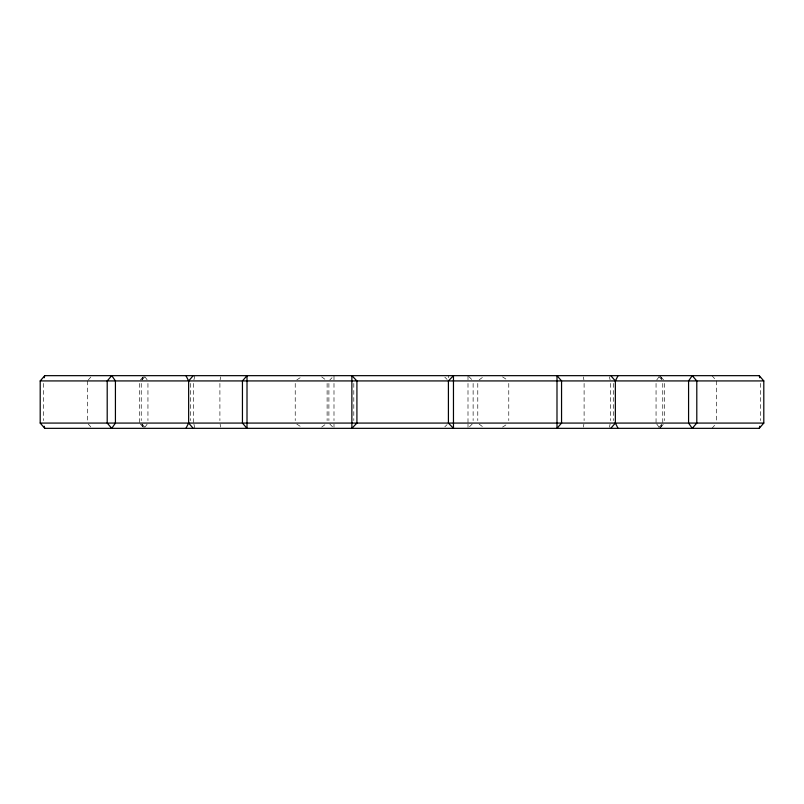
<?xml version="1.0" encoding="UTF-8"?>
<svg xmlns="http://www.w3.org/2000/svg" width="804" height="804" viewBox="0 0 804 804"><rect width="100%" height="100%" fill="white"/><g stroke="black" fill="none" stroke-linecap="round" stroke-linejoin="round"><path stroke-width="0.6" stroke-dasharray="4.02 3.01" d="M333.992 379.87L334.002 375.659L329.751 380.051M467.998 379.87L468.008 375.659M220.105 379.9L220.698 376.865M583.302 427.135L583.905 424.1M193.905 379.87L194.89 375.659M609.362 427.286L610.105 424.13M141.785 379.87L143.413 376.714M660.044 428.341L662.215 424.13M144.77 427.457L147.313 423.949M656.697 380.051L659.873 375.659L663.682 380.051M88.209 380.051L92.008 375.659M140.328 380.051L144.127 375.659M141.996 380.051L145.042 376.543M658.958 427.457L662.004 423.949M660.637 427.457L663.682 423.949M711.992 428.341L715.791 423.949M472.27 423.949L468.008 428.341L467.998 424.13M444.803 426.834L447.135 424.572M479.144 379.9L483.194 376.865M321.67 427.135L325.741 424.1M296.797 379.9L301.46 376.865M502.53 427.135L507.193 424.1M502.53 376.865L507.193 379.9M296.797 424.1L301.46 427.135M321.67 376.865L325.741 379.9M479.144 424.1L483.194 427.135M444.803 377.166L447.135 379.428M468.863 376.543L472.27 380.051M329.751 423.949L333.147 427.457M711.992 375.659L715.791 380.051M658.958 376.543L662.004 380.051M141.996 423.949L145.042 427.457M140.328 423.949L144.127 428.341M88.209 423.949L92.008 428.341M656.697 423.949L659.873 428.341M144.77 376.543L147.313 380.051M660.044 375.659L662.215 379.87M141.785 424.13L143.413 427.286M609.362 376.714L610.105 379.87M193.905 424.13L194.89 428.341M583.302 376.865L583.905 379.9M220.105 424.1L220.698 427.135M333.992 424.13L334.002 427.286M760.684 383.407L760.684 420.592M716.555 380.925L716.555 423.075M664.436 383.407L664.436 420.592M662.757 383.407L662.757 423.075M656.054 383.407L656.054 423.075M613.673 383.407L613.673 420.592M610.347 383.407L610.347 420.592M584.106 383.407L584.106 420.592M508.771 383.407L508.771 420.592M477.777 383.407L477.777 420.592M473.124 383.407L473.124 420.592M467.998 383.407L467.998 423.075M448.682 375.659L448.682 377.769M353.8 383.407L353.8 420.592M333.992 383.407L333.992 420.592M328.896 383.407L328.896 420.592M327.117 383.407L327.117 420.592M295.229 383.407L295.229 420.592M219.904 383.407L219.904 420.592M193.663 383.407L193.663 423.075M190.327 383.407L190.327 420.592M147.946 383.407L147.946 420.592M141.243 383.407L141.243 420.592M139.564 383.407L139.564 423.075M87.445 380.925L87.445 423.075M43.316 383.407L43.316 420.592"/><path stroke-width="1.21" d="M44.18 377.769L44.763 375.659L759.237 375.659L763.8 380.925L763.8 423.075L759.237 428.341L44.763 428.341L40.2 423.075L40.2 380.925L44.763 375.659M759.237 428.341L759.82 426.231M185.935 428.341L188.649 423.075L188.649 380.925L185.935 375.659M618.065 428.341L615.351 423.075L615.351 380.925L618.065 375.659M188.649 380.925L193.211 375.659M610.789 428.341L615.351 423.075M40.2 380.925L763.8 380.925M40.2 423.075L763.8 423.075M610.789 375.659L615.351 380.925M188.649 423.075L193.211 428.341M759.237 375.659L759.82 377.769M44.18 426.231L44.763 428.341M115.424 423.075L111.766 428.341L107.203 423.075L107.203 380.925L111.766 375.659L115.424 380.925L115.424 423.075M692.234 375.659L688.576 380.925L688.576 423.075L692.234 428.341L696.797 423.075L696.797 380.925L692.234 375.659M247.009 375.659L242.446 380.925L242.446 423.075L247.009 428.341L247.009 375.659M561.554 423.075L556.991 428.341L556.991 375.659L561.554 380.925L561.554 423.075M356.916 423.075L351.871 428.341L351.871 375.659L356.916 380.925L356.916 423.075M453.466 375.659L448.411 380.925L448.411 423.075L453.466 428.341L453.466 375.659"/></g></svg>
